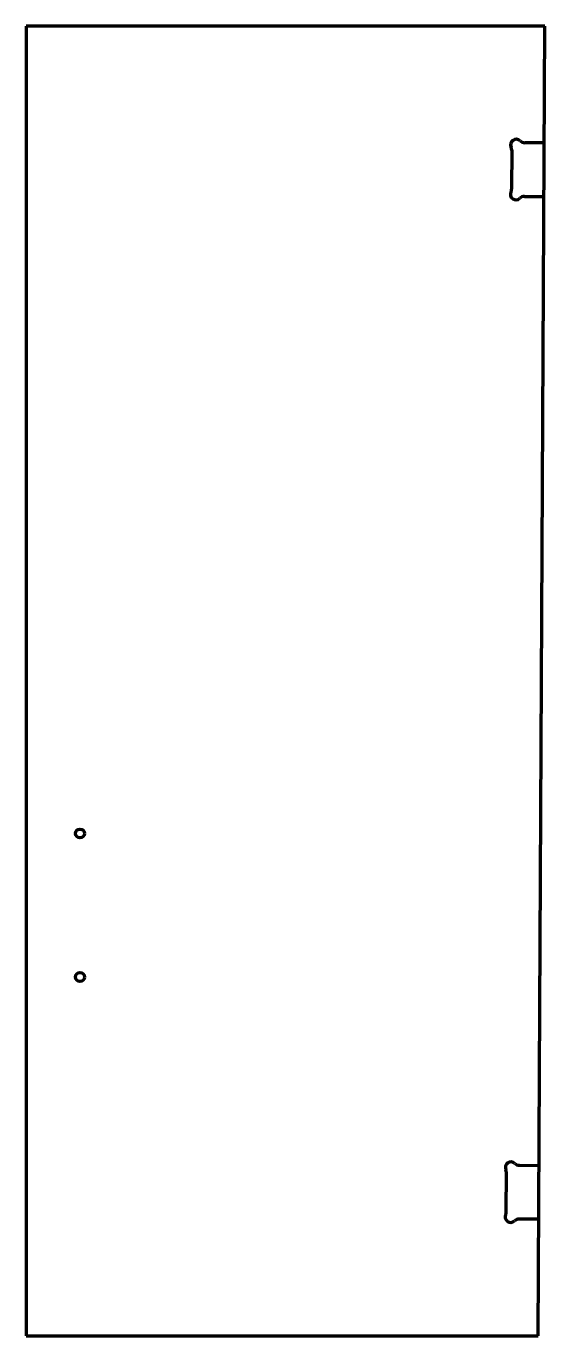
# Model space of a CAD drawing. Header units: inches. Extents: x 0 to 28.9, y 0 to 73.
import ezdxf

# ---------------------------------------------------------------- set-up
doc = ezdxf.new("R2010")
doc.units = ezdxf.units.IN
doc.header["$MEASUREMENT"] = 0
doc.layers.add('1', color=7, linetype='Continuous')

msp = doc.modelspace()

# ---------------------------------------------------------------- linework, layer by layer
at = {"color": 7, "lineweight": 90}
for p, q in [((0, 73), (0, 0)), ((28.938, 73), (0, 73)), ((28.562, 0), (28.938, 73)), ((0, 0), (28.562, 0))]:
    msp.add_line(p, q, dxfattribs=at)
at = {"layer": '1', "color": 7, "lineweight": 90}
for p, q in [((28.904, 66.5), (27.813, 66.506)), ((27.09, 66.098), (27.078, 63.921)), ((27.798, 63.506), (28.889, 63.5)), ((27.521, 9.506), (28.611, 9.5)), ((26.786, 6.921), (26.797, 9.098)), ((28.596, 6.5), (27.505, 6.506))]:
    msp.add_line(p, q, dxfattribs=at)
at = {"layer": '1', "color": 1, "lineweight": 90}
for centre in [(3, 28), (3, 20)]:
    msp.add_circle(centre, 0.25, dxfattribs=at)
at = {"layer": '1', "color": 7, "lineweight": 90}
for centre, radius, start, end in [((27.341, 66.383), 0.312, 46.36392, 204.32565), ((27.815, 66.881), 0.375, 226.36392, 269.70567), ((26.715, 66.1), 0.375, 359.70567, 384.32565), ((27.327, 63.633), 0.312, 155.0857, 313.04743), ((26.703, 63.923), 0.375, 335.0857, 359.70567), ((27.796, 63.131), 0.375, 89.70567, 133.04743), ((27.048, 9.383), 0.312, 46.36392, 204.32565), ((27.523, 9.881), 0.375, 226.36392, 269.70567), ((26.422, 9.1), 0.375, 359.70567, 384.32565), ((27.034, 6.633), 0.312, 155.0857, 313.04743), ((26.411, 6.923), 0.375, 335.0857, 359.70567), ((27.503, 6.131), 0.375, 89.70567, 133.04743)]:
    msp.add_arc(centre, radius, start, end, dxfattribs=at)

doc.saveas('drawing.dxf')
